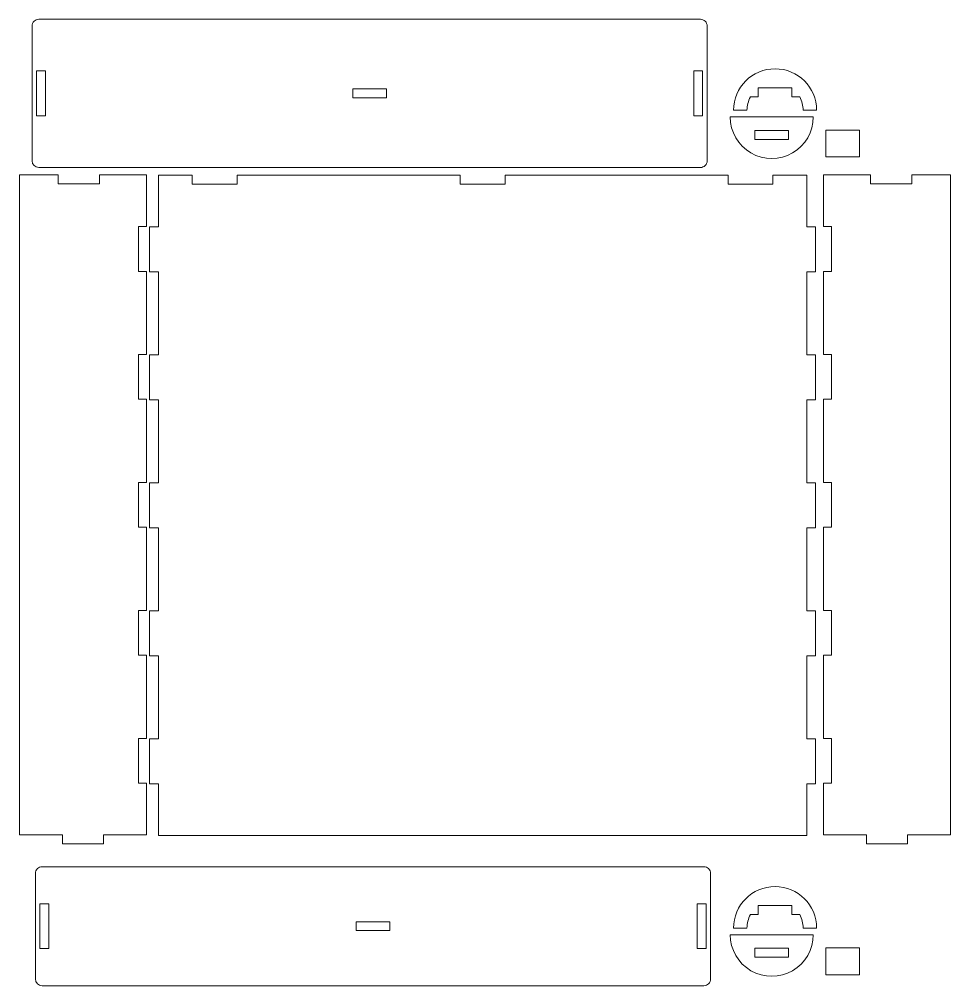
# Model space of a CAD drawing. Header units: millimetres. Extents: x -788 to 788, y -1290 to 1290.
# Drawn here: x -58.4 to 356.1, y -467.9 to -37.5 of the extents above; entities that cross this region are included whole.
import ezdxf

# ---------------------------------------------------------------- set-up
doc = ezdxf.new("R2010")
doc.units = ezdxf.units.MM
doc.header["$MEASUREMENT"] = 0
doc.layers.add('Camada 1', color=7, linetype='Continuous')

msp = doc.modelspace()

# ---------------------------------------------------------------- linework, layer by layer
at = {"layer": 'Camada 1', "color": 250, "lineweight": 20}
for points, knots in [([(-49.7803, -103.517), (-49.7803, -103.517), (244.7197, -103.517), (244.7197, -103.517), (244.7197, -103.517), (245.5153, -103.517), (246.2784, -103.2009), (246.841, -102.6383), (246.841, -102.6383), (247.4036, -102.0757), (247.7197, -101.3126), (247.7197, -100.517), (247.7197, -100.517), (247.7197, -100.517), (247.7197, -40.517), (247.7197, -40.517), (247.7197, -40.517), (247.7197, -39.7214), (247.4036, -38.9583), (246.841, -38.3957), (246.841, -38.3957), (246.2784, -37.8331), (245.5153, -37.517), (244.7197, -37.517), (244.7197, -37.517), (244.7197, -37.517), (-49.7803, -37.517), (-49.7803, -37.517), (-49.7803, -37.517), (-50.5759, -37.517), (-51.339, -37.8331), (-51.9016, -38.3957), (-51.9016, -38.3957), (-52.4642, -38.9583), (-52.7803, -39.7214), (-52.7803, -40.517), (-52.7803, -40.517), (-52.7803, -40.517), (-52.7803, -100.517), (-52.7803, -100.517), (-52.7803, -100.517), (-52.7803, -102.1738), (-51.4372, -103.517), (-49.7803, -103.517)], [0, 0, 0, 0, 0.08333333, 0.08333333, 0.08333333, 0.08333333, 0.16666667, 0.16666667, 0.16666667, 0.16666667, 0.25, 0.25, 0.25, 0.25, 0.33333333, 0.33333333, 0.33333333, 0.33333333, 0.41666667, 0.41666667, 0.41666667, 0.41666667, 0.5, 0.5, 0.5, 0.5, 0.58333333, 0.58333333, 0.58333333, 0.58333333, 0.66666667, 0.66666667, 0.66666667, 0.66666667, 0.75, 0.75, 0.75, 0.75, 0.83333333, 0.83333333, 0.83333333, 0.83333333, 1, 1, 1, 1]), ([(296.4526, -78.0501), (296.4526, -67.8329), (288.1699, -59.5502), (277.9526, -59.5502), (277.9526, -59.5502), (267.7355, -59.5502), (259.4528, -67.8328), (259.4527, -78.0501), (259.4527, -78.0501), (259.4527, -78.0501), (265.4527, -78.0501), (265.4527, -78.0501), (265.4527, -78.0501), (265.4527, -75.9531), (265.9803, -73.8898), (266.9868, -72.0501), (266.9868, -72.0501), (266.9868, -72.0501), (270.4527, -72.0501), (270.4527, -72.0501), (270.4527, -72.0501), (270.4527, -72.0501), (270.4527, -68.0501), (270.4527, -68.0501), (270.4527, -68.0501), (270.4527, -68.0501), (285.4526, -68.0501), (285.4526, -68.0501), (285.4526, -68.0501), (285.4526, -68.0501), (285.4526, -72.0501), (285.4526, -72.0501), (285.4526, -72.0501), (285.4526, -72.0501), (288.9185, -72.0501), (288.9185, -72.0501), (288.9185, -72.0501), (289.925, -73.8898), (290.4526, -75.9531), (290.4526, -78.0501), (290.4526, -78.0501), (290.4526, -78.0501), (296.4526, -78.0501), (296.4526, -78.0501)], [0, 0, 0, 0, 0.08333333, 0.08333333, 0.08333333, 0.08333333, 0.16666667, 0.16666667, 0.16666667, 0.16666667, 0.25, 0.25, 0.25, 0.25, 0.33333333, 0.33333333, 0.33333333, 0.33333333, 0.41666667, 0.41666667, 0.41666667, 0.41666667, 0.5, 0.5, 0.5, 0.5, 0.58333333, 0.58333333, 0.58333333, 0.58333333, 0.66666667, 0.66666667, 0.66666667, 0.66666667, 0.75, 0.75, 0.75, 0.75, 0.83333333, 0.83333333, 0.83333333, 0.83333333, 1, 1, 1, 1]), ([(-46.7803, -60.517), (-46.7803, -60.517), (-46.7803, -80.517), (-46.7803, -80.517), (-46.7803, -80.517), (-46.7803, -80.517), (-50.7803, -80.517), (-50.7803, -80.517), (-50.7803, -80.517), (-50.7803, -80.517), (-50.7803, -60.517), (-50.7803, -60.517), (-50.7803, -60.517), (-50.7803, -60.517), (-46.7803, -60.517), (-46.7803, -60.517)], [0, 0, 0, 0, 0.2, 0.2, 0.2, 0.2, 0.4, 0.4, 0.4, 0.4, 0.6, 0.6, 0.6, 0.6, 1, 1, 1, 1]), ([(241.7197, -80.517), (241.7197, -80.517), (241.7197, -60.517), (241.7197, -60.517), (241.7197, -60.517), (241.7197, -60.517), (245.7197, -60.517), (245.7197, -60.517), (245.7197, -60.517), (245.7197, -60.517), (245.7197, -80.517), (245.7197, -80.517), (245.7197, -80.517), (245.7197, -80.517), (241.7197, -80.517), (241.7197, -80.517)], [0, 0, 0, 0, 0.2, 0.2, 0.2, 0.2, 0.4, 0.4, 0.4, 0.4, 0.6, 0.6, 0.6, 0.6, 1, 1, 1, 1]), ([(89.9697, -72.517), (89.9697, -72.517), (89.9697, -68.517), (89.9697, -68.517), (89.9697, -68.517), (89.9697, -68.517), (104.9697, -68.517), (104.9697, -68.517), (104.9697, -68.517), (104.9697, -68.517), (104.9697, -72.517), (104.9697, -72.517), (104.9697, -72.517), (104.9697, -72.517), (89.9697, -72.517), (89.9697, -72.517)], [0, 0, 0, 0, 0.2, 0.2, 0.2, 0.2, 0.4, 0.4, 0.4, 0.4, 0.6, 0.6, 0.6, 0.6, 1, 1, 1, 1]), ([(285.7208, -97.0206), (291.4447, -93.7159), (294.9708, -87.6085), (294.9708, -80.9992), (294.9708, -80.9992), (294.9708, -80.9992), (257.9709, -80.9992), (257.9709, -80.9992), (257.9709, -80.9992), (257.9709, -87.6085), (261.497, -93.7159), (267.2209, -97.0206), (267.2209, -97.0206), (272.9447, -100.3253), (279.9969, -100.3253), (285.7208, -97.0206)], [0, 0, 0, 0, 0.2, 0.2, 0.2, 0.2, 0.4, 0.4, 0.4, 0.4, 0.6, 0.6, 0.6, 0.6, 1, 1, 1, 1]), ([(283.9708, -86.9991), (283.9708, -86.9991), (283.9708, -90.9991), (283.9708, -90.9991), (283.9708, -90.9991), (283.9708, -90.9991), (268.9709, -90.9991), (268.9709, -90.9991), (268.9709, -90.9991), (268.9709, -90.9991), (268.9709, -86.9991), (268.9709, -86.9991), (268.9709, -86.9991), (268.9709, -86.9991), (283.9708, -86.9991), (283.9708, -86.9991)], [0, 0, 0, 0, 0.2, 0.2, 0.2, 0.2, 0.4, 0.4, 0.4, 0.4, 0.6, 0.6, 0.6, 0.6, 1, 1, 1, 1]), ([(315.5953, -98.8272), (315.5953, -98.8272), (315.5953, -86.8272), (315.5953, -86.8272), (315.5953, -86.8272), (315.5953, -86.8272), (300.5953, -86.8272), (300.5953, -86.8272), (300.5953, -86.8272), (300.5953, -86.8272), (300.5953, -98.8272), (300.5953, -98.8272), (300.5953, -98.8272), (300.5953, -98.8272), (315.5953, -98.8272), (315.5953, -98.8272)], [0, 0, 0, 0, 0.2, 0.2, 0.2, 0.2, 0.4, 0.4, 0.4, 0.4, 0.6, 0.6, 0.6, 0.6, 1, 1, 1, 1]), ([(-58.4401, -400.7687), (-58.4401, -400.7687), (-58.4401, -106.7687), (-58.4401, -106.7687), (-58.4401, -106.7687), (-58.4401, -106.7687), (-41.0886, -106.7687), (-41.0886, -106.7687), (-41.0886, -106.7687), (-41.0886, -106.7687), (-41.0886, -110.7687), (-41.0886, -110.7687), (-41.0886, -110.7687), (-41.0886, -110.7687), (-22.8238, -110.7687), (-22.8238, -110.7687), (-22.8238, -110.7687), (-22.8238, -110.7687), (-22.8238, -106.7687), (-22.8238, -106.7687), (-22.8238, -106.7687), (-22.8238, -106.7687), (-1.8193, -106.7687), (-1.8193, -106.7687), (-1.8193, -106.7687), (-1.8193, -106.7687), (-1.8193, -129.7687), (-1.8193, -129.7687), (-1.8193, -129.7687), (-1.8193, -129.7687), (-5.4723, -129.7687), (-5.4723, -129.7687), (-5.4723, -129.7687), (-5.4723, -129.7687), (-5.4723, -149.7687), (-5.4723, -149.7687), (-5.4723, -149.7687), (-5.4723, -149.7687), (-1.8193, -149.7687), (-1.8193, -149.7687), (-1.8193, -149.7687), (-1.8193, -149.7687), (-1.8193, -186.7687), (-1.8193, -186.7687), (-1.8193, -186.7687), (-1.8193, -186.7687), (-5.4723, -186.7687), (-5.4723, -186.7687), (-5.4723, -186.7687), (-5.4723, -186.7687), (-5.4723, -206.7687), (-5.4723, -206.7687), (-5.4723, -206.7687), (-5.4723, -206.7687), (-1.8193, -206.7687), (-1.8193, -206.7687), (-1.8193, -206.7687), (-1.8193, -206.7687), (-1.8193, -243.7687), (-1.8193, -243.7687), (-1.8193, -243.7687), (-1.8193, -243.7687), (-5.4723, -243.7687), (-5.4723, -243.7687), (-5.4723, -243.7687), (-5.4723, -243.7687), (-5.4723, -263.7687), (-5.4723, -263.7687), (-5.4723, -263.7687), (-5.4723, -263.7687), (-1.8193, -263.7687), (-1.8193, -263.7687), (-1.8193, -263.7687), (-1.8193, -263.7687), (-1.8193, -300.7687), (-1.8193, -300.7687), (-1.8193, -300.7687), (-1.8193, -300.7687), (-5.4723, -300.7687), (-5.4723, -300.7687), (-5.4723, -300.7687), (-5.4723, -300.7687), (-5.4723, -320.7687), (-5.4723, -320.7687), (-5.4723, -320.7687), (-5.4723, -320.7687), (-1.8193, -320.7687), (-1.8193, -320.7687), (-1.8193, -320.7687), (-1.8193, -320.7687), (-1.8193, -357.7687), (-1.8193, -357.7687), (-1.8193, -357.7687), (-1.8193, -357.7687), (-5.4723, -357.7687), (-5.4723, -357.7687), (-5.4723, -357.7687), (-5.4723, -357.7687), (-5.4723, -377.7687), (-5.4723, -377.7687), (-5.4723, -377.7687), (-5.4723, -377.7687), (-1.8193, -377.7687), (-1.8193, -377.7687), (-1.8193, -377.7687), (-1.8193, -377.7687), (-1.8193, -400.7687), (-1.8193, -400.7687), (-1.8193, -400.7687), (-1.8193, -400.7687), (-20.9973, -400.7687), (-20.9973, -400.7687), (-20.9973, -400.7687), (-20.9973, -400.7687), (-20.9973, -404.7687), (-20.9973, -404.7687), (-20.9973, -404.7687), (-20.9973, -404.7687), (-39.2621, -404.7687), (-39.2621, -404.7687), (-39.2621, -404.7687), (-39.2621, -404.7687), (-39.2621, -400.7687), (-39.2621, -400.7687), (-39.2621, -400.7687), (-39.2621, -400.7687), (-58.4401, -400.7687), (-58.4401, -400.7687)], [0, 0, 0, 0, 0.03030303, 0.03030303, 0.03030303, 0.03030303, 0.06060606, 0.06060606, 0.06060606, 0.06060606, 0.09090909, 0.09090909, 0.09090909, 0.09090909, 0.12121212, 0.12121212, 0.12121212, 0.12121212, 0.15151515, 0.15151515, 0.15151515, 0.15151515, 0.18181818, 0.18181818, 0.18181818, 0.18181818, 0.21212121, 0.21212121, 0.21212121, 0.21212121, 0.24242424, 0.24242424, 0.24242424, 0.24242424, 0.27272727, 0.27272727, 0.27272727, 0.27272727, 0.3030303, 0.3030303, 0.3030303, 0.3030303, 0.33333333, 0.33333333, 0.33333333, 0.33333333, 0.36363636, 0.36363636, 0.36363636, 0.36363636, 0.39393939, 0.39393939, 0.39393939, 0.39393939, 0.42424242, 0.42424242, 0.42424242, 0.42424242, 0.45454545, 0.45454545, 0.45454545, 0.45454545, 0.48484848, 0.48484848, 0.48484848, 0.48484848, 0.51515152, 0.51515152, 0.51515152, 0.51515152, 0.54545455, 0.54545455, 0.54545455, 0.54545455, 0.57575758, 0.57575758, 0.57575758, 0.57575758, 0.60606061, 0.60606061, 0.60606061, 0.60606061, 0.63636364, 0.63636364, 0.63636364, 0.63636364, 0.66666667, 0.66666667, 0.66666667, 0.66666667, 0.6969697, 0.6969697, 0.6969697, 0.6969697, 0.72727273, 0.72727273, 0.72727273, 0.72727273, 0.75757576, 0.75757576, 0.75757576, 0.75757576, 0.78787879, 0.78787879, 0.78787879, 0.78787879, 0.81818182, 0.81818182, 0.81818182, 0.81818182, 0.84848485, 0.84848485, 0.84848485, 0.84848485, 0.87878788, 0.87878788, 0.87878788, 0.87878788, 0.90909091, 0.90909091, 0.90909091, 0.90909091, 0.93939394, 0.93939394, 0.93939394, 0.93939394, 1, 1, 1, 1]), ([(3.5157, -400.9737), (3.5157, -400.9737), (292.0157, -400.9737), (292.0157, -400.9737), (292.0157, -400.9737), (292.0157, -400.9737), (292.0157, -377.9737), (292.0157, -377.9737), (292.0157, -377.9737), (292.0157, -377.9737), (296.0157, -377.9737), (296.0157, -377.9737), (296.0157, -377.9737), (296.0157, -377.9737), (296.0157, -357.9737), (296.0157, -357.9737), (296.0157, -357.9737), (296.0157, -357.9737), (292.0157, -357.9737), (292.0157, -357.9737), (292.0157, -357.9737), (292.0157, -357.9737), (292.0157, -320.9737), (292.0157, -320.9737), (292.0157, -320.9737), (292.0157, -320.9737), (296.0157, -320.9737), (296.0157, -320.9737), (296.0157, -320.9737), (296.0157, -320.9737), (296.0157, -300.9737), (296.0157, -300.9737), (296.0157, -300.9737), (296.0157, -300.9737), (292.0157, -300.9737), (292.0157, -300.9737), (292.0157, -300.9737), (292.0157, -300.9737), (292.0157, -263.9737), (292.0157, -263.9737), (292.0157, -263.9737), (292.0157, -263.9737), (296.0157, -263.9737), (296.0157, -263.9737), (296.0157, -263.9737), (296.0157, -263.9737), (296.0157, -243.9737), (296.0157, -243.9737), (296.0157, -243.9737), (296.0157, -243.9737), (292.0157, -243.9737), (292.0157, -243.9737), (292.0157, -243.9737), (292.0157, -243.9737), (292.0157, -206.9737), (292.0157, -206.9737), (292.0157, -206.9737), (292.0157, -206.9737), (296.0157, -206.9737), (296.0157, -206.9737), (296.0157, -206.9737), (296.0157, -206.9737), (296.0157, -186.9737), (296.0157, -186.9737), (296.0157, -186.9737), (296.0157, -186.9737), (292.0157, -186.9737), (292.0157, -186.9737), (292.0157, -186.9737), (292.0157, -186.9737), (292.0157, -149.9737), (292.0157, -149.9737), (292.0157, -149.9737), (292.0157, -149.9737), (296.0157, -149.9737), (296.0157, -149.9737), (296.0157, -149.9737), (296.0157, -149.9737), (296.0157, -129.9737), (296.0157, -129.9737), (296.0157, -129.9737), (296.0157, -129.9737), (292.0157, -129.9737), (292.0157, -129.9737), (292.0157, -129.9737), (292.0157, -129.9737), (292.0157, -106.9737), (292.0157, -106.9737), (292.0157, -106.9737), (292.0157, -106.9737), (277.0157, -106.9737), (277.0157, -106.9737), (277.0157, -106.9737), (277.0157, -106.9737), (277.0157, -110.9737), (277.0157, -110.9737), (277.0157, -110.9737), (277.0157, -110.9737), (257.0157, -110.9737), (257.0157, -110.9737), (257.0157, -110.9737), (257.0157, -110.9737), (257.0157, -106.9737), (257.0157, -106.9737), (257.0157, -106.9737), (257.0157, -106.9737), (157.7657, -106.9737), (157.7657, -106.9737), (157.7657, -106.9737), (157.7657, -106.9737), (157.7657, -110.9737), (157.7657, -110.9737), (157.7657, -110.9737), (157.7657, -110.9737), (137.7657, -110.9737), (137.7657, -110.9737), (137.7657, -110.9737), (137.7657, -110.9737), (137.7657, -106.9737), (137.7657, -106.9737), (137.7657, -106.9737), (137.7657, -106.9737), (38.5157, -106.9737), (38.5157, -106.9737), (38.5157, -106.9737), (38.5157, -106.9737), (38.5157, -110.9737), (38.5157, -110.9737), (38.5157, -110.9737), (38.5157, -110.9737), (18.5157, -110.9737), (18.5157, -110.9737), (18.5157, -110.9737), (18.5157, -110.9737), (18.5157, -106.9737), (18.5157, -106.9737), (18.5157, -106.9737), (18.5157, -106.9737), (3.5157, -106.9737), (3.5157, -106.9737), (3.5157, -106.9737), (3.5157, -106.9737), (3.5157, -129.9737), (3.5157, -129.9737), (3.5157, -129.9737), (3.5157, -129.9737), (-0.4843, -129.9737), (-0.4843, -129.9737), (-0.4843, -129.9737), (-0.4843, -129.9737), (-0.4843, -149.9737), (-0.4843, -149.9737), (-0.4843, -149.9737), (-0.4843, -149.9737), (3.5157, -149.9737), (3.5157, -149.9737), (3.5157, -149.9737), (3.5157, -149.9737), (3.5157, -186.9737), (3.5157, -186.9737), (3.5157, -186.9737), (3.5157, -186.9737), (-0.4843, -186.9737), (-0.4843, -186.9737), (-0.4843, -186.9737), (-0.4843, -186.9737), (-0.4843, -206.9737), (-0.4843, -206.9737), (-0.4843, -206.9737), (-0.4843, -206.9737), (3.5157, -206.9737), (3.5157, -206.9737), (3.5157, -206.9737), (3.5157, -206.9737), (3.5157, -243.9737), (3.5157, -243.9737), (3.5157, -243.9737), (3.5157, -243.9737), (-0.4843, -243.9737), (-0.4843, -243.9737), (-0.4843, -243.9737), (-0.4843, -243.9737), (-0.4843, -263.9737), (-0.4843, -263.9737), (-0.4843, -263.9737), (-0.4843, -263.9737), (3.5157, -263.9737), (3.5157, -263.9737), (3.5157, -263.9737), (3.5157, -263.9737), (3.5157, -300.9737), (3.5157, -300.9737), (3.5157, -300.9737), (3.5157, -300.9737), (-0.4843, -300.9737), (-0.4843, -300.9737), (-0.4843, -300.9737), (-0.4843, -300.9737), (-0.4843, -320.9737), (-0.4843, -320.9737), (-0.4843, -320.9737), (-0.4843, -320.9737), (3.5157, -320.9737), (3.5157, -320.9737), (3.5157, -320.9737), (3.5157, -320.9737), (3.5157, -357.9737), (3.5157, -357.9737), (3.5157, -357.9737), (3.5157, -357.9737), (-0.4843, -357.9737), (-0.4843, -357.9737), (-0.4843, -357.9737), (-0.4843, -357.9737), (-0.4843, -377.9737), (-0.4843, -377.9737), (-0.4843, -377.9737), (-0.4843, -377.9737), (3.5157, -377.9737), (3.5157, -377.9737), (3.5157, -377.9737), (3.5157, -377.9737), (3.5157, -400.9737), (3.5157, -400.9737)], [0, 0, 0, 0, 0.01754386, 0.01754386, 0.01754386, 0.01754386, 0.03508772, 0.03508772, 0.03508772, 0.03508772, 0.05263158, 0.05263158, 0.05263158, 0.05263158, 0.07017544, 0.07017544, 0.07017544, 0.07017544, 0.0877193, 0.0877193, 0.0877193, 0.0877193, 0.10526316, 0.10526316, 0.10526316, 0.10526316, 0.12280702, 0.12280702, 0.12280702, 0.12280702, 0.14035088, 0.14035088, 0.14035088, 0.14035088, 0.15789474, 0.15789474, 0.15789474, 0.15789474, 0.1754386, 0.1754386, 0.1754386, 0.1754386, 0.19298246, 0.19298246, 0.19298246, 0.19298246, 0.21052632, 0.21052632, 0.21052632, 0.21052632, 0.22807018, 0.22807018, 0.22807018, 0.22807018, 0.24561404, 0.24561404, 0.24561404, 0.24561404, 0.26315789, 0.26315789, 0.26315789, 0.26315789, 0.28070175, 0.28070175, 0.28070175, 0.28070175, 0.29824561, 0.29824561, 0.29824561, 0.29824561, 0.31578947, 0.31578947, 0.31578947, 0.31578947, 0.33333333, 0.33333333, 0.33333333, 0.33333333, 0.35087719, 0.35087719, 0.35087719, 0.35087719, 0.36842105, 0.36842105, 0.36842105, 0.36842105, 0.38596491, 0.38596491, 0.38596491, 0.38596491, 0.40350877, 0.40350877, 0.40350877, 0.40350877, 0.42105263, 0.42105263, 0.42105263, 0.42105263, 0.43859649, 0.43859649, 0.43859649, 0.43859649, 0.45614035, 0.45614035, 0.45614035, 0.45614035, 0.47368421, 0.47368421, 0.47368421, 0.47368421, 0.49122807, 0.49122807, 0.49122807, 0.49122807, 0.50877193, 0.50877193, 0.50877193, 0.50877193, 0.52631579, 0.52631579, 0.52631579, 0.52631579, 0.54385965, 0.54385965, 0.54385965, 0.54385965, 0.56140351, 0.56140351, 0.56140351, 0.56140351, 0.57894737, 0.57894737, 0.57894737, 0.57894737, 0.59649123, 0.59649123, 0.59649123, 0.59649123, 0.61403509, 0.61403509, 0.61403509, 0.61403509, 0.63157895, 0.63157895, 0.63157895, 0.63157895, 0.64912281, 0.64912281, 0.64912281, 0.64912281, 0.66666667, 0.66666667, 0.66666667, 0.66666667, 0.68421053, 0.68421053, 0.68421053, 0.68421053, 0.70175439, 0.70175439, 0.70175439, 0.70175439, 0.71929825, 0.71929825, 0.71929825, 0.71929825, 0.73684211, 0.73684211, 0.73684211, 0.73684211, 0.75438596, 0.75438596, 0.75438596, 0.75438596, 0.77192982, 0.77192982, 0.77192982, 0.77192982, 0.78947368, 0.78947368, 0.78947368, 0.78947368, 0.80701754, 0.80701754, 0.80701754, 0.80701754, 0.8245614, 0.8245614, 0.8245614, 0.8245614, 0.84210526, 0.84210526, 0.84210526, 0.84210526, 0.85964912, 0.85964912, 0.85964912, 0.85964912, 0.87719298, 0.87719298, 0.87719298, 0.87719298, 0.89473684, 0.89473684, 0.89473684, 0.89473684, 0.9122807, 0.9122807, 0.9122807, 0.9122807, 0.92982456, 0.92982456, 0.92982456, 0.92982456, 0.94736842, 0.94736842, 0.94736842, 0.94736842, 0.96491228, 0.96491228, 0.96491228, 0.96491228, 1, 1, 1, 1]), ([(356.109, -400.7687), (356.109, -400.7687), (356.109, -106.7687), (356.109, -106.7687), (356.109, -106.7687), (356.109, -106.7687), (338.7575, -106.7687), (338.7575, -106.7687), (338.7575, -106.7687), (338.7575, -106.7687), (338.7575, -110.7687), (338.7575, -110.7687), (338.7575, -110.7687), (338.7575, -110.7687), (320.4927, -110.7687), (320.4927, -110.7687), (320.4927, -110.7687), (320.4927, -110.7687), (320.4927, -106.7687), (320.4927, -106.7687), (320.4927, -106.7687), (320.4927, -106.7687), (299.4882, -106.7687), (299.4882, -106.7687), (299.4882, -106.7687), (299.4882, -106.7687), (299.4882, -129.7687), (299.4882, -129.7687), (299.4882, -129.7687), (299.4882, -129.7687), (303.1412, -129.7687), (303.1412, -129.7687), (303.1412, -129.7687), (303.1412, -129.7687), (303.1412, -149.7687), (303.1412, -149.7687), (303.1412, -149.7687), (303.1412, -149.7687), (299.4882, -149.7687), (299.4882, -149.7687), (299.4882, -149.7687), (299.4882, -149.7687), (299.4882, -186.7687), (299.4882, -186.7687), (299.4882, -186.7687), (299.4882, -186.7687), (303.1412, -186.7687), (303.1412, -186.7687), (303.1412, -186.7687), (303.1412, -186.7687), (303.1412, -206.7687), (303.1412, -206.7687), (303.1412, -206.7687), (303.1412, -206.7687), (299.4882, -206.7687), (299.4882, -206.7687), (299.4882, -206.7687), (299.4882, -206.7687), (299.4882, -243.7687), (299.4882, -243.7687), (299.4882, -243.7687), (299.4882, -243.7687), (303.1412, -243.7687), (303.1412, -243.7687), (303.1412, -243.7687), (303.1412, -243.7687), (303.1412, -263.7687), (303.1412, -263.7687), (303.1412, -263.7687), (303.1412, -263.7687), (299.4882, -263.7687), (299.4882, -263.7687), (299.4882, -263.7687), (299.4882, -263.7687), (299.4882, -300.7687), (299.4882, -300.7687), (299.4882, -300.7687), (299.4882, -300.7687), (303.1412, -300.7687), (303.1412, -300.7687), (303.1412, -300.7687), (303.1412, -300.7687), (303.1412, -320.7687), (303.1412, -320.7687), (303.1412, -320.7687), (303.1412, -320.7687), (299.4882, -320.7687), (299.4882, -320.7687), (299.4882, -320.7687), (299.4882, -320.7687), (299.4882, -357.7687), (299.4882, -357.7687), (299.4882, -357.7687), (299.4882, -357.7687), (303.1412, -357.7687), (303.1412, -357.7687), (303.1412, -357.7687), (303.1412, -357.7687), (303.1412, -377.7687), (303.1412, -377.7687), (303.1412, -377.7687), (303.1412, -377.7687), (299.4882, -377.7687), (299.4882, -377.7687), (299.4882, -377.7687), (299.4882, -377.7687), (299.4882, -400.7687), (299.4882, -400.7687), (299.4882, -400.7687), (299.4882, -400.7687), (318.6662, -400.7687), (318.6662, -400.7687), (318.6662, -400.7687), (318.6662, -400.7687), (318.6662, -404.7687), (318.6662, -404.7687), (318.6662, -404.7687), (318.6662, -404.7687), (336.931, -404.7687), (336.931, -404.7687), (336.931, -404.7687), (336.931, -404.7687), (336.931, -400.7687), (336.931, -400.7687), (336.931, -400.7687), (336.931, -400.7687), (356.109, -400.7687), (356.109, -400.7687)], [0, 0, 0, 0, 0.03030303, 0.03030303, 0.03030303, 0.03030303, 0.06060606, 0.06060606, 0.06060606, 0.06060606, 0.09090909, 0.09090909, 0.09090909, 0.09090909, 0.12121212, 0.12121212, 0.12121212, 0.12121212, 0.15151515, 0.15151515, 0.15151515, 0.15151515, 0.18181818, 0.18181818, 0.18181818, 0.18181818, 0.21212121, 0.21212121, 0.21212121, 0.21212121, 0.24242424, 0.24242424, 0.24242424, 0.24242424, 0.27272727, 0.27272727, 0.27272727, 0.27272727, 0.3030303, 0.3030303, 0.3030303, 0.3030303, 0.33333333, 0.33333333, 0.33333333, 0.33333333, 0.36363636, 0.36363636, 0.36363636, 0.36363636, 0.39393939, 0.39393939, 0.39393939, 0.39393939, 0.42424242, 0.42424242, 0.42424242, 0.42424242, 0.45454545, 0.45454545, 0.45454545, 0.45454545, 0.48484848, 0.48484848, 0.48484848, 0.48484848, 0.51515152, 0.51515152, 0.51515152, 0.51515152, 0.54545455, 0.54545455, 0.54545455, 0.54545455, 0.57575758, 0.57575758, 0.57575758, 0.57575758, 0.60606061, 0.60606061, 0.60606061, 0.60606061, 0.63636364, 0.63636364, 0.63636364, 0.63636364, 0.66666667, 0.66666667, 0.66666667, 0.66666667, 0.6969697, 0.6969697, 0.6969697, 0.6969697, 0.72727273, 0.72727273, 0.72727273, 0.72727273, 0.75757576, 0.75757576, 0.75757576, 0.75757576, 0.78787879, 0.78787879, 0.78787879, 0.78787879, 0.81818182, 0.81818182, 0.81818182, 0.81818182, 0.84848485, 0.84848485, 0.84848485, 0.84848485, 0.87878788, 0.87878788, 0.87878788, 0.87878788, 0.90909091, 0.90909091, 0.90909091, 0.90909091, 0.93939394, 0.93939394, 0.93939394, 0.93939394, 1, 1, 1, 1]), ([(246.2313, -414.9221), (246.2313, -414.9221), (-48.2687, -414.9221), (-48.2687, -414.9221), (-48.2687, -414.9221), (-49.0643, -414.9221), (-49.8274, -415.2382), (-50.39, -415.8008), (-50.39, -415.8008), (-50.9526, -416.3634), (-51.2687, -417.1265), (-51.2687, -417.9221), (-51.2687, -417.9221), (-51.2687, -417.9221), (-51.2687, -464.9221), (-51.2687, -464.9221), (-51.2687, -464.9221), (-51.2687, -466.5789), (-49.9256, -467.9221), (-48.2687, -467.9221), (-48.2687, -467.9221), (-48.2687, -467.9221), (246.2313, -467.9221), (246.2313, -467.9221), (246.2313, -467.9221), (247.0269, -467.9221), (247.79, -467.606), (248.3526, -467.0434), (248.3526, -467.0434), (248.9152, -466.4808), (249.2313, -465.7177), (249.2313, -464.9221), (249.2313, -464.9221), (249.2313, -464.9221), (249.2313, -417.9221), (249.2313, -417.9221), (249.2313, -417.9221), (249.2313, -417.1265), (248.9152, -416.3634), (248.3526, -415.8008), (248.3526, -415.8008), (247.79, -415.2382), (247.0269, -414.9221), (246.2313, -414.9221)], [0, 0, 0, 0, 0.08333333, 0.08333333, 0.08333333, 0.08333333, 0.16666667, 0.16666667, 0.16666667, 0.16666667, 0.25, 0.25, 0.25, 0.25, 0.33333333, 0.33333333, 0.33333333, 0.33333333, 0.41666667, 0.41666667, 0.41666667, 0.41666667, 0.5, 0.5, 0.5, 0.5, 0.58333333, 0.58333333, 0.58333333, 0.58333333, 0.66666667, 0.66666667, 0.66666667, 0.66666667, 0.75, 0.75, 0.75, 0.75, 0.83333333, 0.83333333, 0.83333333, 0.83333333, 1, 1, 1, 1]), ([(296.4526, -442.2719), (296.4526, -432.0547), (288.1699, -423.772), (277.9526, -423.772), (277.9526, -423.772), (267.7355, -423.772), (259.4528, -432.0546), (259.4527, -442.2719), (259.4527, -442.2719), (259.4527, -442.2719), (265.4527, -442.2719), (265.4527, -442.2719), (265.4527, -442.2719), (265.4527, -440.1749), (265.9803, -438.1116), (266.9868, -436.2719), (266.9868, -436.2719), (266.9868, -436.2719), (270.4527, -436.2719), (270.4527, -436.2719), (270.4527, -436.2719), (270.4527, -436.2719), (270.4527, -432.2719), (270.4527, -432.2719), (270.4527, -432.2719), (270.4527, -432.2719), (285.4526, -432.2719), (285.4526, -432.2719), (285.4526, -432.2719), (285.4526, -432.2719), (285.4526, -436.2719), (285.4526, -436.2719), (285.4526, -436.2719), (285.4526, -436.2719), (288.9185, -436.2719), (288.9185, -436.2719), (288.9185, -436.2719), (289.925, -438.1116), (290.4526, -440.1749), (290.4526, -442.2719), (290.4526, -442.2719), (290.4526, -442.2719), (296.4526, -442.2719), (296.4526, -442.2719)], [0, 0, 0, 0, 0.08333333, 0.08333333, 0.08333333, 0.08333333, 0.16666667, 0.16666667, 0.16666667, 0.16666667, 0.25, 0.25, 0.25, 0.25, 0.33333333, 0.33333333, 0.33333333, 0.33333333, 0.41666667, 0.41666667, 0.41666667, 0.41666667, 0.5, 0.5, 0.5, 0.5, 0.58333333, 0.58333333, 0.58333333, 0.58333333, 0.66666667, 0.66666667, 0.66666667, 0.66666667, 0.75, 0.75, 0.75, 0.75, 0.83333333, 0.83333333, 0.83333333, 0.83333333, 1, 1, 1, 1]), ([(-45.2687, -431.4221), (-45.2687, -431.4221), (-45.2687, -451.4221), (-45.2687, -451.4221), (-45.2687, -451.4221), (-45.2687, -451.4221), (-49.2687, -451.4221), (-49.2687, -451.4221), (-49.2687, -451.4221), (-49.2687, -451.4221), (-49.2687, -431.4221), (-49.2687, -431.4221), (-49.2687, -431.4221), (-49.2687, -431.4221), (-45.2687, -431.4221), (-45.2687, -431.4221)], [0, 0, 0, 0, 0.2, 0.2, 0.2, 0.2, 0.4, 0.4, 0.4, 0.4, 0.6, 0.6, 0.6, 0.6, 1, 1, 1, 1]), ([(243.2313, -451.4221), (243.2313, -451.4221), (243.2313, -431.4221), (243.2313, -431.4221), (243.2313, -431.4221), (243.2313, -431.4221), (247.2313, -431.4221), (247.2313, -431.4221), (247.2313, -431.4221), (247.2313, -431.4221), (247.2313, -451.4221), (247.2313, -451.4221), (247.2313, -451.4221), (247.2313, -451.4221), (243.2313, -451.4221), (243.2313, -451.4221)], [0, 0, 0, 0, 0.2, 0.2, 0.2, 0.2, 0.4, 0.4, 0.4, 0.4, 0.6, 0.6, 0.6, 0.6, 1, 1, 1, 1]), ([(91.4813, -443.4221), (91.4813, -443.4221), (91.4813, -439.4221), (91.4813, -439.4221), (91.4813, -439.4221), (91.4813, -439.4221), (106.4813, -439.4221), (106.4813, -439.4221), (106.4813, -439.4221), (106.4813, -439.4221), (106.4813, -443.4221), (106.4813, -443.4221), (106.4813, -443.4221), (106.4813, -443.4221), (91.4813, -443.4221), (91.4813, -443.4221)], [0, 0, 0, 0, 0.2, 0.2, 0.2, 0.2, 0.4, 0.4, 0.4, 0.4, 0.6, 0.6, 0.6, 0.6, 1, 1, 1, 1]), ([(285.7208, -461.2424), (291.4447, -457.9377), (294.9708, -451.8303), (294.9708, -445.221), (294.9708, -445.221), (294.9708, -445.221), (257.9709, -445.221), (257.9709, -445.221), (257.9709, -445.221), (257.9709, -451.8303), (261.497, -457.9377), (267.2209, -461.2424), (267.2209, -461.2424), (272.9447, -464.5471), (279.9969, -464.5471), (285.7208, -461.2424)], [0, 0, 0, 0, 0.2, 0.2, 0.2, 0.2, 0.4, 0.4, 0.4, 0.4, 0.6, 0.6, 0.6, 0.6, 1, 1, 1, 1]), ([(283.9708, -451.2209), (283.9708, -451.2209), (283.9708, -455.2209), (283.9708, -455.2209), (283.9708, -455.2209), (283.9708, -455.2209), (268.9709, -455.2209), (268.9709, -455.2209), (268.9709, -455.2209), (268.9709, -455.2209), (268.9709, -451.2209), (268.9709, -451.2209), (268.9709, -451.2209), (268.9709, -451.2209), (283.9708, -451.2209), (283.9708, -451.2209)], [0, 0, 0, 0, 0.2, 0.2, 0.2, 0.2, 0.4, 0.4, 0.4, 0.4, 0.6, 0.6, 0.6, 0.6, 1, 1, 1, 1]), ([(315.5953, -463.049), (315.5953, -463.049), (315.5953, -451.049), (315.5953, -451.049), (315.5953, -451.049), (315.5953, -451.049), (300.5953, -451.049), (300.5953, -451.049), (300.5953, -451.049), (300.5953, -451.049), (300.5953, -463.049), (300.5953, -463.049), (300.5953, -463.049), (300.5953, -463.049), (315.5953, -463.049), (315.5953, -463.049)], [0, 0, 0, 0, 0.2, 0.2, 0.2, 0.2, 0.4, 0.4, 0.4, 0.4, 0.6, 0.6, 0.6, 0.6, 1, 1, 1, 1])]:
    msp.add_open_spline(points, degree=3, knots=knots, dxfattribs=at)

doc.saveas('drawing.dxf')
